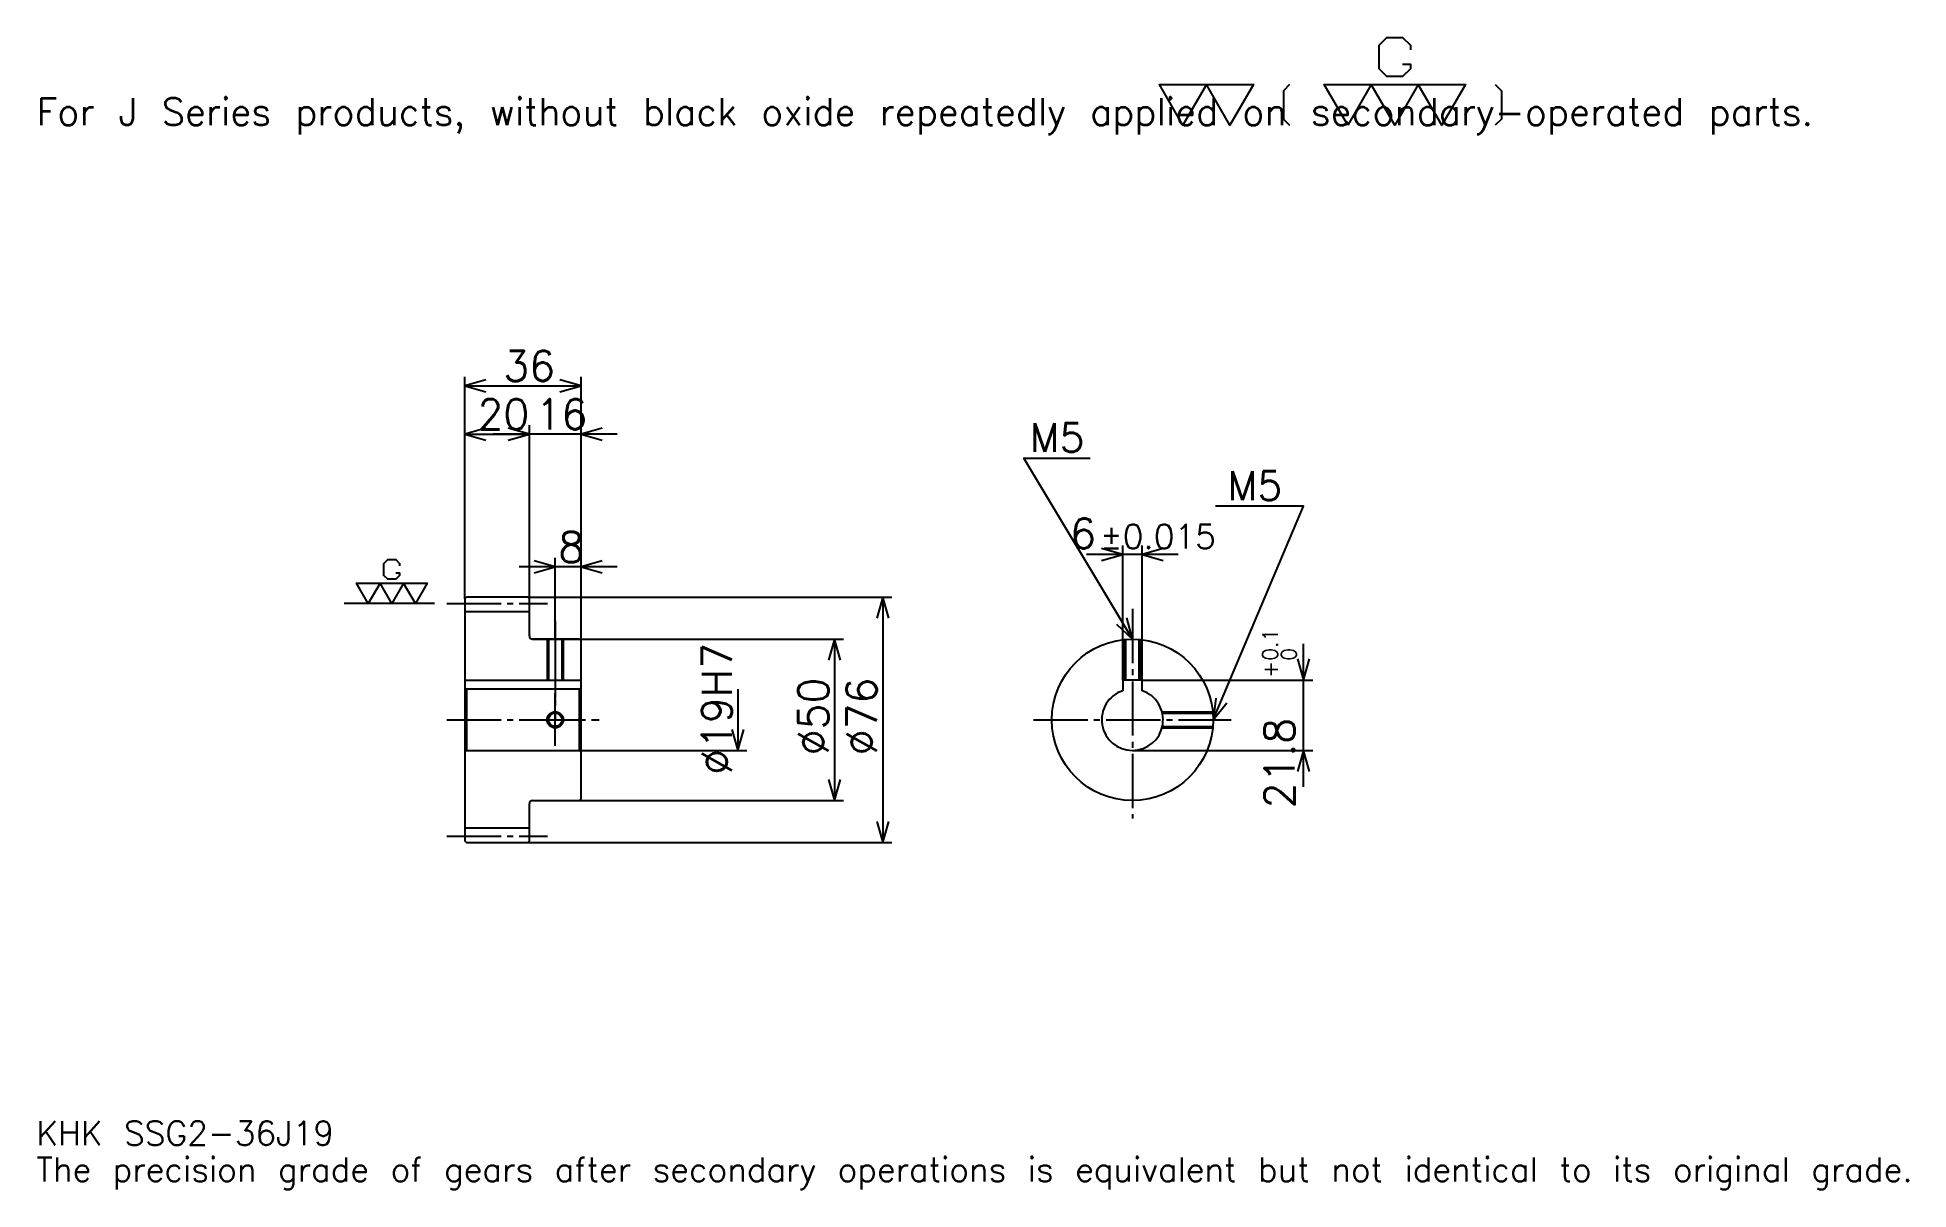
# Model space of a CAD drawing. Extents: x 19 to 599, y 7 to 364.
import ezdxf

# ---------------------------------------------------------------- set-up
doc = ezdxf.new("R2010")
doc.units = 0
doc.linetypes.add('DASHDOT', pattern=[22.434782, 16.826087, -1.869565, 1.869565, -1.869565])
doc.layers.get('0').update_dxf_attribs({"linetype": 'CONTINUOUS'})
doc.layers.add('DASHDOT', color=6, linetype='DASHDOT')
doc.styles.add('KANJI', font='TXT', dxfattribs={"bigfont": 'BIGFONT'})

msp = doc.modelspace()

# ---------------------------------------------------------------- linework, layer by layer
at = {"color": 5}
for p, q in [((151.434784, 190.369568), (151.434784, 258.608704)), ((151.434784, 255.804352), (187.434784, 255.804352)), ((187.434784, 190.369568), (187.434784, 258.608704)), ((171.434784, 190.369568), (171.434784, 243.652161)), ((151.434784, 240.847824), (171.434784, 240.847824)), ((198.652176, 240.847824), (160.217392, 240.847824)), ((372.478271, 203.543488), (344.043457, 203.543488)), ((355.260864, 164.669571), (355.260864, 206.347824)), ((361.260864, 164.669571), (361.260864, 206.347824)), ((198.652176, 199.717392), (168.217392, 199.717392)), ((179.434784, 190.369568), (179.434784, 202.521744)), ((151.434784, 189.869568), (151.434784, 190.369568)), ((170.934784, 190.369568), (187.434784, 190.369568)), ((171.434784, 189.869568), (171.434784, 190.369568)), ((179.434784, 177.369568), (179.434784, 190.369568)), ((179.434784, 177.369568), (179.434784, 190.369568)), ((187.434784, 190.369568), (283.717407, 190.369568)), ((187.434784, 176.869568), (187.434784, 190.369568)), ((280.913055, 190.369568), (280.913055, 114.369568)), ((172.434784, 177.369568), (187.434784, 177.369568)), ((187.434784, 177.369568), (268.760864, 177.369568)), ((265.956512, 177.369568), (265.956512, 127.369568)), ((411.304352, 131.652176), (411.304352, 175.886963)), ((361.260864, 164.669571), (414.108704, 164.669571)), ((236.043488, 161.869568), (236.043488, 142.869568)), ((187.434784, 142.869568), (238.847824, 142.869568)), ((358.260864, 142.869568), (414.108704, 142.869568)), ((172.434784, 127.369568), (187.434784, 127.369568)), ((187.434784, 127.369568), (268.760864, 127.369568)), ((170.934784, 114.369568), (187.434784, 114.369568)), ((187.434784, 114.369568), (283.717407, 114.369568))]:
    msp.add_line(p, q, dxfattribs=at)
at = {"color": 7}
msp.add_line((142.08696, 188.369568), (114.04348, 188.369568), dxfattribs=at)
at = {"color": 4}
for p, q in [((151.434784, 185.869568), (171.434784, 185.869568)), ((151.434784, 164.669571), (187.434784, 164.669571)), ((186.934784, 161.869568), (187.434784, 162.369568)), ((151.934784, 161.869568), (151.934784, 142.869568)), ((186.934784, 142.869568), (187.434784, 142.369568)), ((151.434784, 118.869568), (171.434784, 118.869568))]:
    msp.add_line(p, q, dxfattribs=at)
at = {"color": 7}
for points in [[(441.96524, 355.479126), (444.39566, 355.479126), (444.39566, 354.020874), (441.96524, 351.590424), (437.10437, 351.590424), (434.67392, 354.020874), (434.67392, 361.312164), (437.10437, 363.742615), (441.96524, 363.742615), (444.39566, 361.312164), (444.39566, 359.853912)], [(373.913055, 336.521729), (366.621765, 349.160004), (395.786957, 349.160004), (388.495667, 336.521729), (381.204346, 349.160004), (373.913055, 336.521729)], [(406.96698, 349.160004), (405.022614, 347.215637), (405.022614, 338.466064), (406.96698, 336.521729)], [(424.952179, 336.521729), (417.660889, 349.160004), (461.408691, 349.160004), (454.117401, 336.521729), (446.826111, 349.160004), (439.53479, 336.521729), (432.2435, 349.160004), (424.952179, 336.521729)], [(470.644348, 349.160004), (472.588715, 347.215637), (472.588715, 338.466064), (470.644348, 336.521729)], [(130.028259, 197.848267), (131.243484, 197.848267), (131.243484, 197.119141), (130.028259, 195.903915), (127.597824, 195.903915), (126.382614, 197.119141), (126.382614, 200.764786), (127.597824, 201.980011), (130.028259, 201.980011), (131.243484, 200.764786), (131.243484, 200.03566)], [(121.521744, 188.369568), (117.876083, 194.68869), (139.75, 194.68869), (136.104355, 188.369568), (132.458694, 194.68869), (128.813049, 188.369568), (125.167389, 194.68869), (121.521744, 188.369568)]]:
    msp.add_lwpolyline(points, dxfattribs=at)
at = {"color": 5}
for points in [[(157.978256, 257.67392), (151.434784, 255.804352), (157.978256, 253.934784)], [(180.891312, 253.934784), (187.434784, 255.804352), (180.891312, 257.67392)], [(157.978256, 242.717392), (151.434784, 240.847824), (157.978256, 238.978256)], [(164.891312, 238.978256), (171.434784, 240.847824), (164.891312, 242.717392)], [(164.891312, 238.978256), (171.434784, 240.847824), (164.891312, 242.717392)], [(193.978271, 242.717392), (187.434784, 240.847824), (193.978271, 238.978256)], [(358.260864, 177.369568), (324.608704, 233.456528), (345.17392, 233.456528)], [(383.260864, 152.369568), (411.304352, 218.5), (384.008698, 218.5)], [(348.717407, 201.67392), (355.260864, 203.543488), (348.717407, 205.41304)], [(367.804321, 205.41304), (361.260864, 203.543488), (367.804321, 201.67392)], [(172.891312, 197.847824), (179.434784, 199.717392), (172.891312, 201.58696)], [(193.978271, 201.58696), (187.434784, 199.717392), (193.978271, 197.847824)], [(282.782623, 183.826096), (280.913055, 190.369568), (279.043488, 183.826096)], [(353.291138, 182.018677), (358.260864, 177.369568), (356.497406, 183.942444)], [(267.82608, 170.826096), (265.956512, 177.369568), (264.086945, 170.826096)], [(409.434784, 171.213043), (411.304352, 164.669571), (413.17392, 171.213043)], [(384.094299, 159.123657), (383.260864, 152.369568), (387.536682, 157.663864)], [(234.17392, 149.41304), (236.043488, 142.869568), (237.913055, 149.41304)], [(413.17392, 136.326096), (411.304352, 142.869568), (409.434784, 136.326096)], [(264.086945, 133.91304), (265.956512, 127.369568), (267.82608, 133.91304)], [(279.043488, 120.913048), (280.913055, 114.369568), (282.782623, 120.913048)]]:
    msp.add_lwpolyline(points, dxfattribs=at)
at = {"color": 4}
for points in [[(171.434784, 178.369568), (171.434784, 189.869568), (170.934784, 190.369568), (151.934784, 190.369568), (151.434784, 189.869568), (151.434784, 142.369568)], [(172.434784, 127.369568), (186.934784, 127.369568), (187.434784, 127.869568), (187.434784, 176.869568), (186.934784, 177.369568), (172.434784, 177.369568)], [(176.934784, 177.369568), (176.934784, 164.669571)], [(177.369781, 177.369568), (177.369781, 164.669571)], [(181.499786, 177.369568), (181.499786, 164.669571)], [(181.934784, 177.369568), (181.934784, 164.669571)], [(355.760864, 164.669571), (355.760864, 177.244247)], [(356.195862, 164.669571), (356.195862, 177.284134)], [(360.325867, 164.669571), (360.325867, 177.284134)], [(360.760864, 164.669571), (360.760864, 177.244247)], [(151.434784, 142.369568), (151.934784, 142.869568), (186.934784, 142.869568), (186.934784, 161.869568), (151.934784, 161.869568), (151.434784, 162.369568)], [(361.260864, 161.383453), (361.260864, 164.669571), (355.260864, 164.669571), (355.260864, 161.383453)], [(367.426025, 154.869568), (383.135559, 154.869568)], [(367.533722, 154.43457), (383.175415, 154.43457)], [(367.426025, 149.869568), (383.135559, 149.869568)], [(367.533722, 150.304565), (383.175415, 150.304565)], [(151.434784, 142.369568), (151.434784, 114.869568), (151.934784, 114.369568), (170.934784, 114.369568), (171.434784, 114.869568), (171.434784, 126.369568)]]:
    msp.add_lwpolyline(points, dxfattribs=at)
for centre, radius in [((358.260864, 152.369568), 25), ((179.434784, 152.369568), 2.065)]:
    msp.add_circle(centre, radius, dxfattribs=at)
at = {"color": 7}
msp.add_circle((179.434784, 152.369568), 2.5, dxfattribs=at)
at = {"color": 4}
for centre, radius, start, end in [((172.434784, 178.369568), 1, 180, 270), ((358.260864, 152.369568), 9.5, 108.408480326, 71.591519674), ((172.434784, 126.369568), 1, 90, 180)]:
    msp.add_arc(centre, radius, start, end, dxfattribs=at)
at = {"layer": 'DASHDOT', "color": 7}
for p, q in [((145.826096, 188.369568), (177.043488, 188.369568)), ((358.260864, 186.717392), (358.260864, 121.760872)), ((179.434784, 177.369568), (179.434784, 152.369568)), ((145.826096, 152.369568), (193.043488, 152.369568)), ((327.652161, 152.369568), (388.869568, 152.369568)), ((145.826096, 116.369568), (177.043488, 116.369568))]:
    msp.add_line(p, q, dxfattribs=at)
for points in [[(179.434784, 182.978271), (179.434784, 159.060867)], [(179.434784, 144.260864), (179.434784, 160.478271)], [(171.32608, 152.369568), (187.543488, 152.369568)]]:
    msp.add_lwpolyline(points, dxfattribs=at)

# ---------------------------------------------------------------- texts
at = {"color": 7, "style": 'KANJI'}
for s, height, p in [('For J Series products, without black oxide repeatedly applied on secondary-operated parts.', 8.413043, (18.695652, 336.521729)), ('36', 9.347826, (163.358704, 257.299988)), ('20', 9.347826, (155.358704, 242.343475)), ('16', 9.347826, (173.358704, 242.343475)), ('M5', 8.973913, (326.478271, 235.32608)), ('M5', 8.973913, (387.747833, 220.369568)), ('6', 9.347826, (338.965088, 205.41304)), ('8', 9.347826, (180.396744, 201.213043)), ('%%p0.015', 7.478261, (348.218292, 205.41304)), ('KHK SSG2-36J19', 7.478261, (18.695652, 20.565218)), ('The precision grade of gears after secondary operations is equivalent but not identical to its original grade.', 7.478261, (18.695652, 9.347826))]:
    msp.add_text(s, height=height, dxfattribs=at).set_placement(p)
for s, height, p in [('%%c19H7', 9.347826, (234.17392, 135.309784)), ('0.1', 4.673913, (403.265228, 170.631439)), ('0', 4.673913, (409.060883, 170.631439)), ('+', 4.673913, (403.265228, 165.396652)), ('%%c50', 9.347826, (264.086945, 141.385864)), ('%%c76', 9.347826, (279.043488, 141.385864)), ('21.8', 9.347826, (408.5, 124.935562))]:
    msp.add_text(s, height=height, rotation=90, dxfattribs=at).set_placement(p)

doc.saveas('drawing.dxf')
